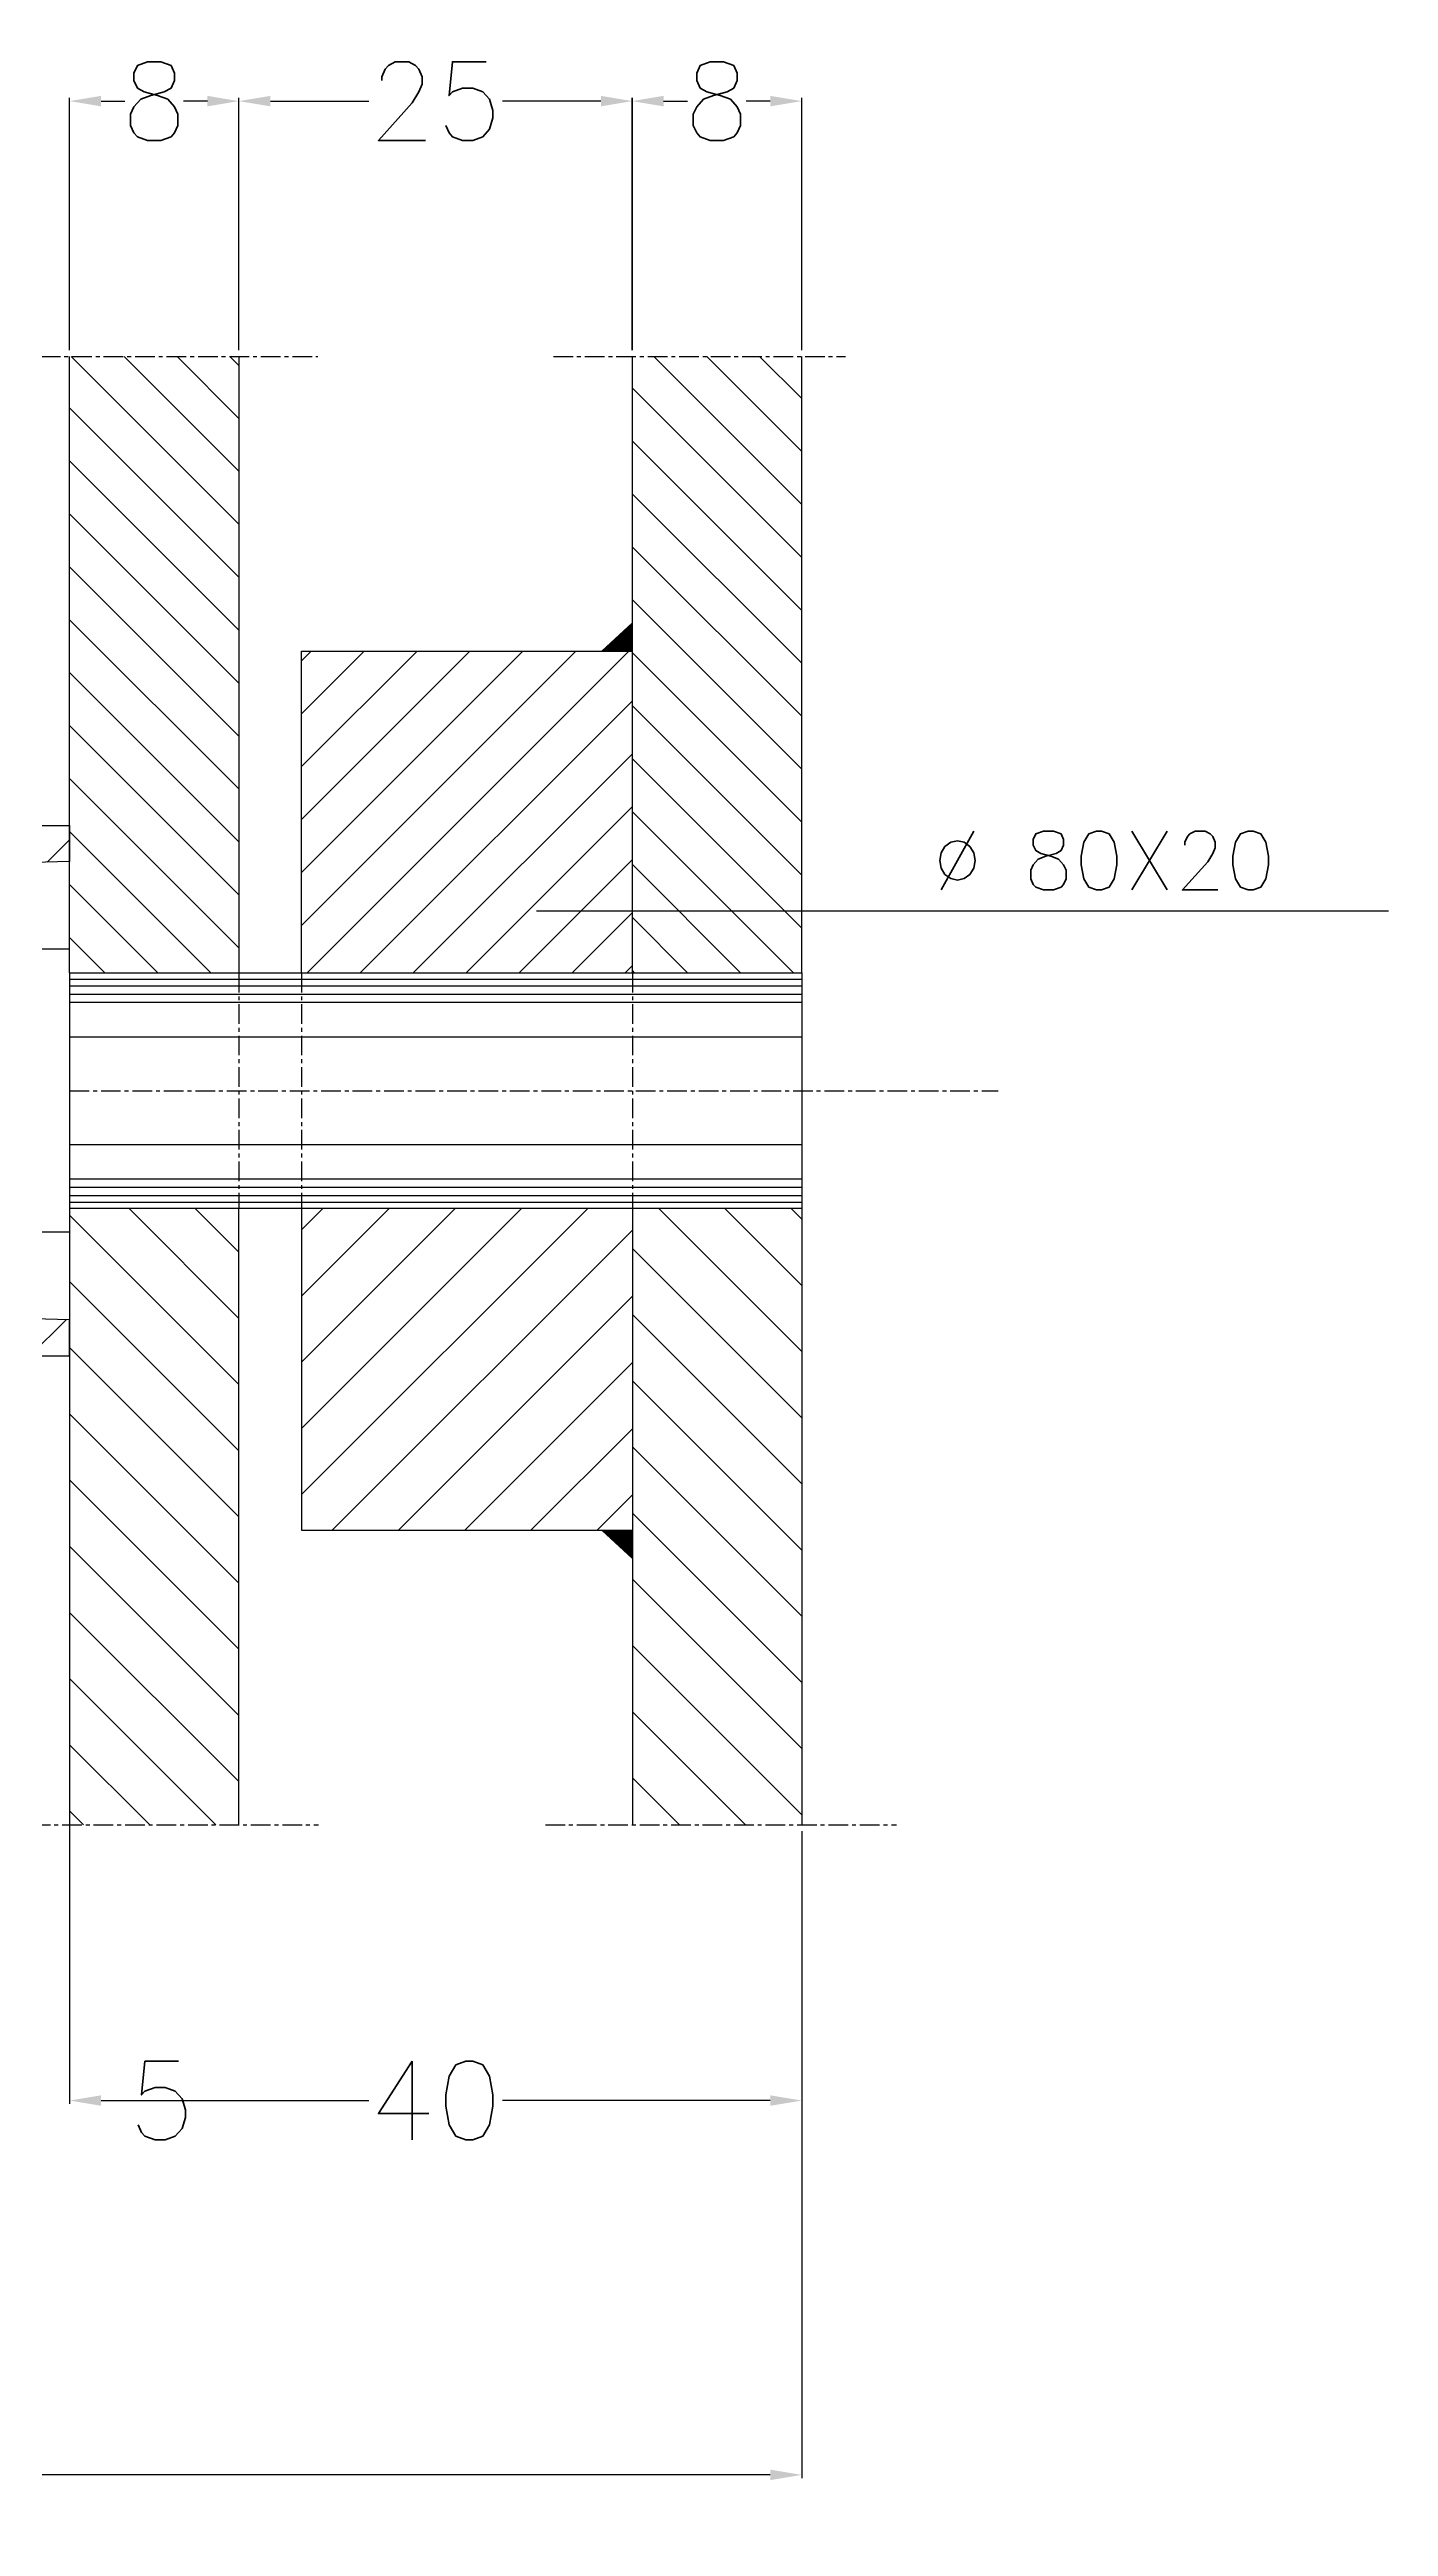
# Model space of a CAD drawing. Header units: metres. Extents: x 444 to 3227, y -3167 to -392.
# Drawn here: x 1082.6 to 1125.1, y -1955.4 to -1876.7 of the extents above; entities that cross this region are included whole.
import ezdxf

# ---------------------------------------------------------------- set-up
doc = ezdxf.new("R2010")
doc.units = ezdxf.units.M
doc.linetypes.add('CENTERX2', pattern=[4, 2.5, -0.5, 0.5, -0.5])
doc.layers.get('DEFPOINTS').update_dxf_attribs({"linetype": 'CONTINUOUS'})
for name, color, linetype in [('BANGUNAN', 7, 'CONTINUOUS'), ('DIMENSI', 7, 'CONTINUOUS'), ('TEX', 7, 'CONTINUOUS')]:
    doc.layers.add(name, color=color, linetype=linetype)
doc.styles.get("Standard").update_dxf_attribs({"font": 'Simplex.shx', "height": 2.5})
doc.dimstyles.new('Skala 50', dxfattribs={"dimtxt": 0.2, "dimasz": 1, "dimexe": 0.1, "dimexo": 0.2, "dimgap": 0.1, "dimtad": 3, "dimtih": 1, "dimtoh": 1, "dimlfac": 0.5, "dimzin": 0, "dimdsep": 46, "dimtxsty": 'Standard', "dimcen": 0.05, "dimclrd": 8, "dimclre": 8, "dimclrt": 10, "dimadec": 0, "dimazin": 0, "dimtfac": 1, "dimtofl": 0, "dimtmove": 0, "dimatfit": 3, "dimfxl": 1, "dimtolj": 1, "dimtzin": 0, "dimarcsym": 0})

# ---------------------------------------------------------------- blocks, each defined once
blk = doc.blocks.new('*D366')
at = {"layer": 'DEFPOINTS', "color": 0}
for p in [(1083.215, -1933.128), (1106.49, -1933.128), (1106.49, -1941.898)]:
    blk.add_point(p, dxfattribs=at)
at = {"layer": 'DIMENSI', "color": 8, "lineweight": -2}
for p, q in [((1083.215, -1933.328), (1083.215, -1941.998)), ((1106.49, -1933.328), (1106.49, -1941.998)), ((1084.215, -1941.898), (1092.729, -1941.898)), ((1105.49, -1941.898), (1096.976, -1941.898))]:
    blk.add_line(p, q, dxfattribs=at)
at = {"layer": 'DIMENSI', "color": 8}
for points in [[(1084.215, -1941.731), (1084.215, -1942.064), (1083.215, -1941.898)], [(1105.49, -1941.731), (1105.49, -1942.064), (1106.49, -1941.898)]]:
    blk.add_solid(points, dxfattribs=at)
at = {"layer": 'DIMENSI', "color": 10, "insert": (1094.853, -1941.898), "char_height": 2.5, "attachment_point": 5}
blk.add_mtext('\\A1;40', dxfattribs=at)
blk = doc.blocks.new('*D367')
at = {"layer": 'DEFPOINTS', "color": 0}
for p in [(1049.586, -1913.529), (1106.49, -1933.128), (1106.49, -1953.804)]:
    blk.add_point(p, dxfattribs=at)
at = {"layer": 'DIMENSI', "color": 8, "lineweight": -2}
for p, q in [((1049.586, -1913.729), (1049.586, -1953.904)), ((1106.49, -1933.328), (1106.49, -1953.904)), ((1050.586, -1953.804), (1074.962, -1953.804)), ((1105.49, -1953.804), (1081.114, -1953.804))]:
    blk.add_line(p, q, dxfattribs=at)
at = {"layer": 'DIMENSI', "color": 8}
for points in [[(1050.586, -1953.637), (1050.586, -1953.97), (1049.586, -1953.804)], [(1105.49, -1953.637), (1105.49, -1953.97), (1106.49, -1953.804)]]:
    blk.add_solid(points, dxfattribs=at)
at = {"layer": 'DIMENSI', "color": 10, "insert": (1078.038, -1953.804), "char_height": 2.5, "attachment_point": 5}
blk.add_mtext('\\A1;100', dxfattribs=at)
blk = doc.blocks.new('*D368')
at = {"layer": 'DEFPOINTS', "color": 0}
for p in [(1101.108, -1878.305), (1088.598, -1886.429), (1101.108, -1886.429)]:
    blk.add_point(p, dxfattribs=at)
at = {"layer": 'DIMENSI', "color": 8, "lineweight": -2}
for p, q in [((1088.598, -1886.229), (1088.598, -1878.205)), ((1089.598, -1878.305), (1092.729, -1878.305)), ((1100.108, -1878.305), (1096.976, -1878.305)), ((1101.108, -1886.229), (1101.108, -1878.205))]:
    blk.add_line(p, q, dxfattribs=at)
at = {"layer": 'DIMENSI', "color": 8}
for points in [[(1089.598, -1878.138), (1089.598, -1878.471), (1088.598, -1878.305)], [(1100.108, -1878.138), (1100.108, -1878.471), (1101.108, -1878.305)]]:
    blk.add_solid(points, dxfattribs=at)
at = {"layer": 'DIMENSI', "color": 10, "insert": (1094.853, -1878.305), "char_height": 2.5, "attachment_point": 5}
blk.add_mtext('\\A1;25', dxfattribs=at)
blk = doc.blocks.new('*D374')
at = {"layer": 'DEFPOINTS', "color": 0}
for p in [(1088.598, -1878.305), (1083.215, -1886.429), (1088.598, -1886.429)]:
    blk.add_point(p, dxfattribs=at)
at = {"layer": 'DIMENSI', "color": 8, "lineweight": -2}
for p, q in [((1083.215, -1886.229), (1083.215, -1878.205)), ((1084.215, -1878.305), (1084.973, -1878.305)), ((1087.598, -1878.305), (1086.84, -1878.305)), ((1088.598, -1886.229), (1088.598, -1878.205))]:
    blk.add_line(p, q, dxfattribs=at)
at = {"layer": 'DIMENSI', "color": 8}
for points in [[(1084.215, -1878.138), (1084.215, -1878.471), (1083.215, -1878.305)], [(1087.598, -1878.138), (1087.598, -1878.471), (1088.598, -1878.305)]]:
    blk.add_solid(points, dxfattribs=at)
at = {"layer": 'DIMENSI', "color": 10, "insert": (1085.906, -1878.305), "char_height": 2.5, "attachment_point": 5}
blk.add_mtext('\\A1;8', dxfattribs=at)
blk = doc.blocks.new('*D375')
at = {"layer": 'DEFPOINTS', "color": 0}
for p in [(1081.944, -1914.282), (1083.215, -1914.282), (1083.215, -1941.898)]:
    blk.add_point(p, dxfattribs=at)
at = {"layer": 'DIMENSI', "color": 8, "lineweight": -2}
for p, q in [((1081.944, -1914.482), (1081.944, -1941.998)), ((1083.215, -1914.482), (1083.215, -1941.998)), ((1080.944, -1941.898), (1079.944, -1941.898)), ((1084.215, -1941.898), (1085.215, -1941.898))]:
    blk.add_line(p, q, dxfattribs=at)
at = {"layer": 'DIMENSI', "color": 8}
for points in [[(1080.944, -1941.731), (1080.944, -1942.064), (1081.944, -1941.898)], [(1084.215, -1941.731), (1084.215, -1942.064), (1083.215, -1941.898)]]:
    blk.add_solid(points, dxfattribs=at)
at = {"layer": 'DIMENSI', "color": 10, "insert": (1086.148, -1941.898), "char_height": 2.5, "attachment_point": 5}
blk.add_mtext('\\A1;5', dxfattribs=at)
blk = doc.blocks.new('*D376')
at = {"layer": 'DEFPOINTS', "color": 0}
for p in [(1106.49, -1878.305), (1101.098, -1886.429), (1106.49, -1886.429)]:
    blk.add_point(p, dxfattribs=at)
at = {"layer": 'DIMENSI', "color": 8, "lineweight": -2}
for p, q in [((1101.098, -1886.229), (1101.098, -1878.205)), ((1102.098, -1878.305), (1102.861, -1878.305)), ((1105.49, -1878.305), (1104.727, -1878.305)), ((1106.49, -1886.229), (1106.49, -1878.205))]:
    blk.add_line(p, q, dxfattribs=at)
at = {"layer": 'DIMENSI', "color": 8}
for points in [[(1102.098, -1878.138), (1102.098, -1878.471), (1101.098, -1878.305)], [(1105.49, -1878.138), (1105.49, -1878.471), (1106.49, -1878.305)]]:
    blk.add_solid(points, dxfattribs=at)
at = {"layer": 'DIMENSI', "color": 10, "insert": (1103.794, -1878.305), "char_height": 2.5, "attachment_point": 5}
blk.add_mtext('\\A1;8', dxfattribs=at)

msp = doc.modelspace()

# ---------------------------------------------------------------- hatches: boundary and pattern name
at = {"layer": 'BANGUNAN'}
h = msp.add_hatch(dxfattribs=at)
h.set_pattern_fill('ANSI31', color=1, scale=0.375, angle=90, style=0)
h.set_pattern_definition([(135, (-1722.7033, 3470.4902), (-0.841899, -0.841899), [])])
h.paths.add_polyline_path([(1083.21485, -1906.02861), (1088.5977, -1906.02861), (1088.5977, -1886.42886), (1083.21485, -1886.42886)])
h.paths.add_polyline_path([(1101.1075, -1906.02861), (1106.49044, -1906.02861), (1106.49044, -1886.42886), (1101.1075, -1886.42886)])
h = msp.add_hatch(dxfattribs=at)
h.set_pattern_fill('ANSI31', color=1, scale=0.375, style=0)
h.set_pattern_definition([(45, (-1722.7033, 3470.4902), (-0.841899, 0.841899), [])])
h.paths.add_polyline_path([(1083.21485, -1902.49003), (1083.21485, -1901.34111), (1061.64353, -1901.34111), (1061.64353, -1906.02861), (1063.08319, -1906.02861), (1063.08319, -1903.04522)])
h.paths.add_polyline_path([(1063.08319, -1916.51199), (1063.08319, -1913.52861), (1061.64353, -1913.52861), (1061.64353, -1918.21611), (1083.21485, -1918.21611), (1083.21485, -1917.06718)])
h.paths.add_polyline_path([(1101.1075, -1906.02861), (1101.1075, -1895.80386), (1090.5919, -1895.80386), (1090.5919, -1906.02861)])
h = msp.add_hatch(dxfattribs=at)
h.set_pattern_fill('ANSI31', color=1, scale=0.46875, angle=90, style=0)
h.set_pattern_definition([(135, (-1722.7033, 3470.4902), (-1.05237376, -1.05237376), [])])
h.paths.add_polyline_path([(1083.21485, -1933.12836), (1088.5977, -1933.12836), (1088.5977, -1913.52861), (1083.21485, -1913.52861)])
h.paths.add_polyline_path([(1101.1075, -1933.12836), (1106.49044, -1933.12836), (1106.49044, -1913.52861), (1101.1075, -1913.52861)])
h = msp.add_hatch(dxfattribs=at)
h.set_pattern_fill('ANSI31', color=1, scale=0.46875, style=0)
h.set_pattern_definition([(45, (-1722.7033, 3470.4902), (-1.05237376, 1.05237376), [])])
h.paths.add_polyline_path([(1101.1075, -1923.75336), (1101.1075, -1913.52861), (1090.5919, -1913.52861), (1090.5919, -1923.75336)])
at = {"layer": 'DIMENSI'}
for points in [[(1101.1075, -1895.80386), (1101.1075, -1894.89712), (1100.13446, -1895.80386)], [(1100.13446, -1923.75336), (1101.1075, -1924.66009), (1101.1075, -1923.75336)]]:
    msp.add_hatch(color=2, dxfattribs=at).paths.add_polyline_path(points)

# ---------------------------------------------------------------- linework, layer by layer
at = {"layer": 'BANGUNAN', "color": 2, "linetype": 'CENTERX2', "ltscale": 0.25}
for p, q in [((1081.29865, -1886.42886), (1091.1029, -1886.42886)), ((1098.59633, -1886.42886), (1107.88046, -1886.42886)), ((1088.5977, -1906.02861), (1088.5977, -1913.52861)), ((1090.5919, -1906.02861), (1090.5919, -1913.52861)), ((1101.1075, -1906.02861), (1101.1075, -1913.52861)), ((1083.21485, -1909.77861), (1112.73679, -1909.77861)), ((1079.98073, -1933.12836), (1091.12572, -1933.12836)), ((1098.34111, -1933.12836), (1109.50778, -1933.12836))]:
    msp.add_line(p, q, dxfattribs=at)
at = {"layer": 'DIMENSI', "color": 2}
for p, q in [((1083.21485, -1906.02861), (1083.21485, -1886.42886)), ((1088.5977, -1886.42886), (1088.5977, -1906.02861)), ((1101.1075, -1906.02861), (1101.1075, -1886.42886)), ((1106.49044, -1906.02861), (1106.49044, -1886.42886)), ((1100.13446, -1895.80386), (1101.1075, -1894.89712)), ((1090.5919, -1895.80386), (1101.1075, -1895.80386)), ((1090.5919, -1906.02861), (1090.5919, -1895.80386)), ((1061.64353, -1901.34111), (1083.21485, -1901.34111)), ((1083.21485, -1901.34111), (1083.21485, -1902.49003)), ((1083.21485, -1902.49003), (1063.08319, -1903.04522)), ((1125.14236, -1904.0687), (1098.05881, -1904.0687)), ((1083.21485, -1905.27542), (1081.9443, -1905.27542)), ((1083.21485, -1906.02861), (1106.49044, -1906.02861)), ((1083.21485, -1906.02861), (1083.21485, -1913.52861)), ((1083.21485, -1906.23219), (1106.49044, -1906.23219)), ((1083.21485, -1906.44682), (1106.49044, -1906.44682)), ((1106.49044, -1906.02861), (1106.49044, -1913.52861)), ((1083.21485, -1906.70911), (1106.49044, -1906.70911)), ((1083.21485, -1906.96611), (1106.49044, -1906.96611)), ((1083.21485, -1908.06213), (1106.49044, -1908.06213)), ((1083.21485, -1911.49508), (1106.49044, -1911.49508)), ((1106.49044, -1912.59111), (1083.21485, -1912.59111)), ((1083.21485, -1912.8481), (1106.49044, -1912.8481)), ((1083.21485, -1913.11039), (1106.49044, -1913.11039)), ((1083.21485, -1913.32502), (1106.49044, -1913.32502)), ((1106.49044, -1913.52861), (1083.21485, -1913.52861)), ((1083.21485, -1913.52861), (1083.21485, -1933.12836)), ((1088.5977, -1933.12836), (1088.5977, -1913.52861)), ((1090.5919, -1913.52861), (1090.5919, -1923.75336)), ((1101.1075, -1913.52861), (1101.1075, -1933.12836)), ((1106.49044, -1913.52861), (1106.49044, -1933.12836)), ((1083.21485, -1914.28179), (1081.9443, -1914.28179)), ((1083.21485, -1917.06718), (1063.08319, -1916.51199)), ((1083.21485, -1918.21611), (1083.21485, -1917.06718)), ((1061.64353, -1918.21611), (1083.21485, -1918.21611)), ((1090.5919, -1923.75336), (1101.1075, -1923.75336)), ((1100.13446, -1923.75336), (1101.1075, -1924.66009))]:
    msp.add_line(p, q, dxfattribs=at)

# ---------------------------------------------------------------- texts
at = {"layer": 'TEX', "color": 2}
msp.add_text('%%C 80X20', height=1.875, dxfattribs=at).set_placement((1110.6374, -1903.39437))

# ---------------------------------------------------------------- dimensions: what is measured, and where the dimension line sits
at = {"layer": 'DIMENSI', "color": 2}
for base, p1, p2, text, picture, middle in [((1088.5977, -1878.30477), (1083.21485, -1886.42886), (1088.5977, -1886.42886), '8', '*D374', (1085.90628, -1878.30477)), ((1101.1075, -1878.30477), (1088.5977, -1886.42886), (1101.1075, -1886.42886), '25', '*D368', (1094.8526, -1878.30477)), ((1106.49044, -1878.30477), (1101.09759, -1886.42886), (1106.49044, -1886.42886), '8', '*D376', (1103.79401, -1878.30477)), ((1106.49044, -1953.80359), (1049.58592, -1913.52861), (1106.49044, -1933.12836), '100', '*D367', (1078.03818, -1953.80359)), ((1083.21485, -1941.89782), (1081.9443, -1914.28179), (1083.21485, -1914.28179), '5', '*D375', (1086.14819, -1941.89782)), ((1106.49044, -1941.89782), (1083.21485, -1933.12836), (1106.49044, -1933.12836), '40', '*D366', (1094.85265, -1941.89782))]:
    dim = msp.add_linear_dim(base=base, p1=p1, p2=p2, text=text, dimstyle='Skala 50', override={"dimtad": 0}, dxfattribs=at)
    dim.commit()
    dim.dimension.update_dxf_attribs({"geometry": picture, "text_midpoint": middle})

doc.saveas('drawing.dxf')
